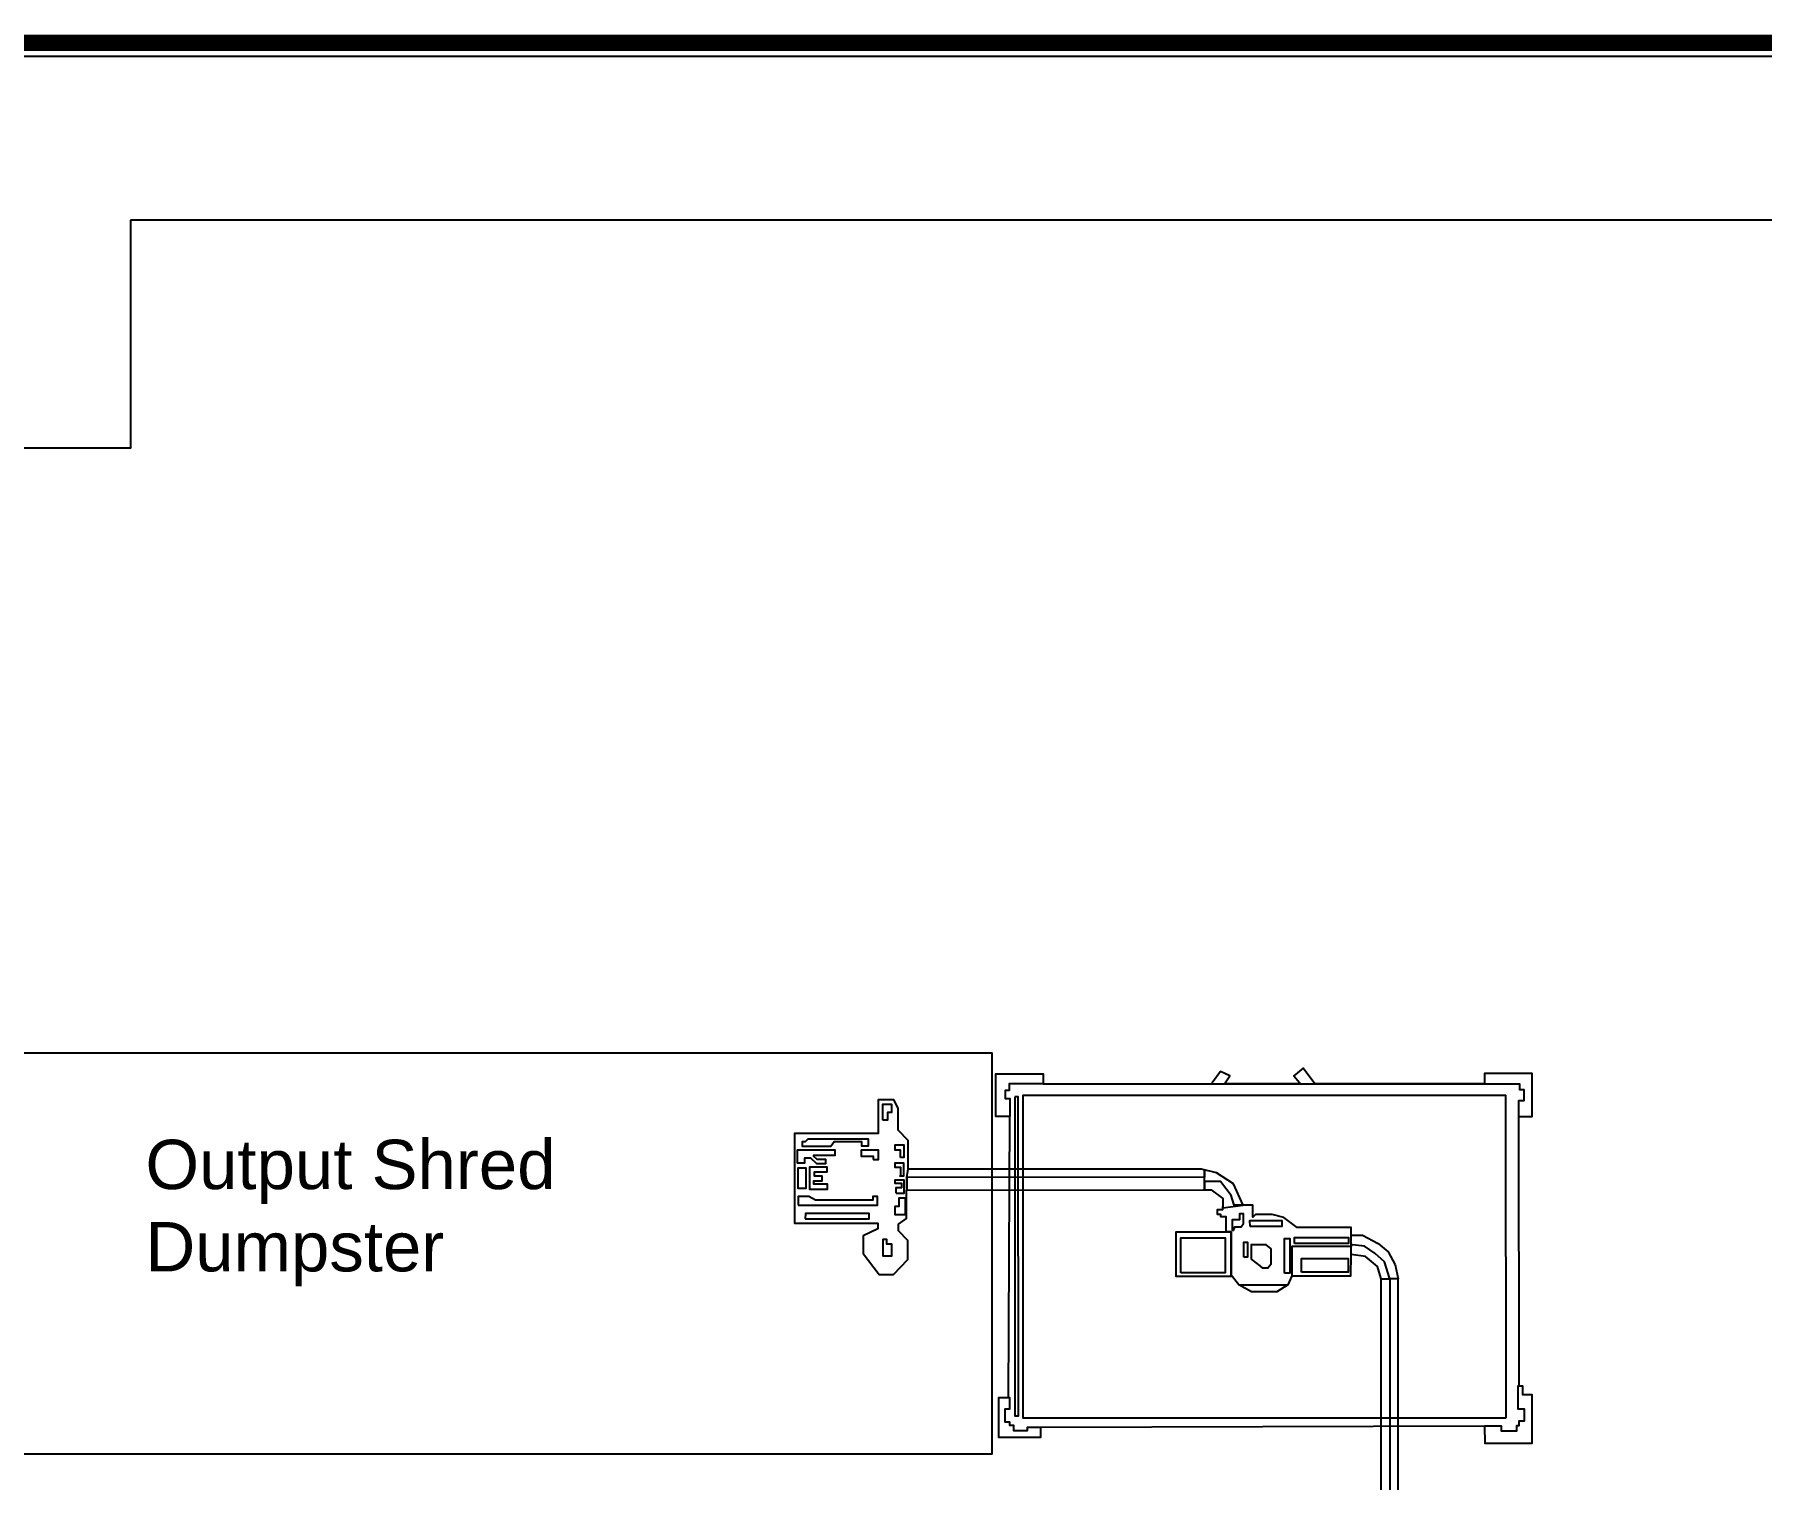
# Model space of a CAD drawing. Header units: millimetres. Extents: x 3191 to 879702, y -27549 to 222194.
# Drawn here: x 145993 to 156491, y 31453 to 40237 of the extents above; entities that cross this region are included whole.
import ezdxf

# ---------------------------------------------------------------- set-up
doc = ezdxf.new("R2010")
doc.units = ezdxf.units.MM
doc.header["$MEASUREMENT"] = 0
for name, color, linetype in [('Dumpsters', 210, 'Continuous'), ('Krumbuster', 112, 'Continuous'), ('Worker-Walkway', 8, 'Continuous')]:
    doc.layers.add(name, color=color, linetype=linetype)
doc.styles.get("Standard").update_dxf_attribs({"font": 'arial.ttf'})

msp = doc.modelspace()

# ---------------------------------------------------------------- linework, layer by layer
at = {"const_width": 100}
msp.add_lwpolyline([(179201.17179, 37698.5266), (179201.17179, 40187.16726), (139137.05081, 40187.16726)], dxfattribs=at)
at = {"layer": 'Dumpsters'}
msp.add_lwpolyline([(145062.68614, 34047.46399), (151812.68614, 34047.46399), (151812.68614, 31607.46399), (145062.68614, 31607.46399), (145062.68614, 34047.46399)], dxfattribs=at)
at = {"layer": 'Krumbuster'}
for points in [[(151921.55045, 33660.21631), (151835.80271, 33660.20031), (151835.7544, 33919.09921), (152123.39914, 33919.15288), (152123.41034, 33859.10692), (151917.61577, 33859.06852), (151917.62348, 33817.73829), (151892.67868, 33817.73364), (151892.6877, 33769.38516), (151922.30965, 33769.39069), (151921.55045, 33660.21631)], [(154807.59812, 33858.09792), (153775.28746, 33857.90531), (153705.01309, 33953.54507), (153648.98434, 33907.8872), (153682.25097, 33866.56597), (153682.25247, 33858.52094), (153227.13729, 33858.43603), (153259.28174, 33907.04029), (153202.50555, 33934.16946), (153150.77139, 33864.80284), (153150.77252, 33858.72073)], [(155014.58563, 33659.63797), (155097.52078, 33659.65344), (155097.47188, 33921.73363), (154807.58626, 33921.67954), (154807.59812, 33858.09792), (155019.97424, 33858.13755), (155019.98061, 33824.02056), (155045.55872, 33824.02533), (155045.5716, 33755.0161), (155013.01764, 33755.01003), (155014.58563, 33659.63797)], [(152123.41034, 33859.10692), (154807.59812, 33858.09792)], [(154178.56358, 32672.53242), (154157.27644, 32747.13271), (154082.68136, 32808.51917), (153996.4345, 32820.93713), (153996.41275, 32937.52086), (154065.56232, 32937.53377), (154160.35798, 32887.03378), (154221.74467, 32838.07889), (154264.49139, 32757.25392), (154282.48173, 32672.96006), (154232.32529, 32672.9507), (154198.44585, 32776.67416), (154143.27403, 32827.95138), (154077.22993, 32870.68838), (154004.06824, 32879.69116), (153996.42354, 32879.68973), (153996.42553, 32869.01698), (153636.7193, 32868.94987), (153636.75233, 32691.89889), (153994.15531, 32691.96557), (153996.4345, 32820.93713), (153996.41275, 32937.52086), (153996.40368, 32986.09062), (153667.90706, 32986.02933), (153588.22548, 33045.71187), (153516.47417, 33063.63803), (153415.87194, 33063.61926), (153398.71637, 33047.22785), (153398.70254, 33121.35387), (153340.21273, 33121.34296), (153280.7787, 33250.38465), (153178.08653, 33316.7115), (153087.68266, 33339.29986), (151302.84368, 33338.96684), (151302.811, 33514.09323), (151242.48664, 33576.43882), (151242.4615, 33711.18372), (151242.4615, 33711.18372), (151216.31776, 33761.45158), (151121.82666, 33761.43394), (151121.86493, 33556.29556), (150612.38961, 33556.2005), (150612.49129, 33011.23713), (151120.24207, 33011.33187), (151120.2486, 32976.32759), (151030.16348, 32934.40129), (151030.18355, 32826.88064), (151127.41253, 32699.6073), (151215.13856, 32699.62366), (151301.38364, 32789.76908), (151301.36196, 32905.97956), (151244.44689, 32964.4766), (151244.43922, 33005.59293), (151293.43755, 33040.38473), (151293.40539, 33212.7467), (153094.54652, 33213.08276), (153146.36963, 33213.09243), (153215.905, 33161.43297), (153215.91562, 33104.53498), (153340.21273, 33121.34296), (153285.43821, 33121.33274), (153267.7306, 33179.14891), (153201.98537, 33263.86544), (153104.64704, 33263.84727), (153104.65651, 33213.08465), (153104.63375, 33335.06445), (153104.64208, 33290.40667), (151296.00092, 33290.06921), (151296.01535, 33212.74719), (151296.00092, 33290.06921), (151302.84368, 33338.96684)], [(151149.43977, 33638.28904), (151149.42171, 33735.06699), (151201.75742, 33735.07676), (151201.76704, 33683.5147), (151177.97805, 33683.51026), (151177.98663, 33637.50114), (151149.43977, 33638.28904)], [(151914.05314, 31949.62625), (151921.55045, 33660.21631)], [(155014.58563, 33659.63797), (155014.89163, 32019.62741)], [(150665.75999, 33480.3397), (150833.07578, 33480.37091), (150854.48069, 33508.1391), (151021.00354, 33508.17017), (151021.00857, 33481.19921), (151063.0358, 33481.20705), (151063.02825, 33521.6634), (150693.50616, 33521.59445), (150676.85691, 33504.93287), (150660.20465, 33504.92976), (150660.20923, 33480.33866), (150665.75999, 33480.3397)], [(151256.80897, 33409.76858), (151256.80039, 33455.7777), (151224.28879, 33455.77163), (151224.28287, 33487.50213), (151276.61858, 33487.5119), (151276.63294, 33410.56551), (151256.80897, 33409.76858)], [(150630.09549, 33378.79555), (150676.08751, 33378.80413), (150676.08203, 33408.15477), (150710.97253, 33408.16128), (150746.66249, 33373.26435), (150803.75602, 33373.27501), (150803.75113, 33399.45274), (150751.41542, 33399.44297), (150730.00208, 33416.89068), (150730.0006, 33424.82331), (150860.84001, 33424.84772), (150860.83439, 33454.99176), (150629.28834, 33454.94856), (150629.30255, 33378.7954), (150639.61113, 33378.79732)], [(151091.59806, 33397.91982), (151124.10965, 33397.92588), (151124.099, 33455.04088), (151018.63455, 33455.02121), (151018.64121, 33419.3244), (151091.59406, 33419.33801), (151091.59806, 33397.91982)], [(150635.67496, 33224.9038), (150683.25295, 33224.91268), (150683.23045, 33345.48833), (150633.27356, 33345.47901), (150633.29605, 33224.90336), (150645.98353, 33224.90572)], [(150813.29977, 33222.55709), (150813.29474, 33249.52804), (150730.82625, 33249.51266), (150730.82255, 33269.34422), (150780.77944, 33269.35354), (150780.77426, 33297.11755), (150733.98931, 33297.10882), (150733.98442, 33323.28656), (150810.90207, 33323.30091), (150810.89659, 33352.65155), (150704.6392, 33352.63172), (150704.66436, 33217.77728), (150813.30066, 33217.79755), (150813.29977, 33222.55709)], [(151250.48585, 33299.50405), (151278.23963, 33299.50923), (151278.22527, 33376.45562), (151223.51066, 33376.44541), (151223.51539, 33351.06091), (151256.81993, 33351.06712), (151256.82955, 33299.50524)], [(150634.90156, 33120.19308), (151117.02482, 33120.28303), (151117.01505, 33172.63832), (151088.46824, 33172.63299), (151088.47209, 33152.00803), (150741.15303, 33151.94323), (150700.70792, 33172.56065), (150634.89179, 33172.54836), (150634.90156, 33120.19308)], [(151231.47421, 33194.78992), (151279.05211, 33194.7988), (151279.0376, 33272.53842), (151223.53004, 33272.52806), (151223.5333, 33255.07636), (151263.97456, 33255.0839), (151263.97989, 33226.52649), (151229.08938, 33226.51998), (151229.0953, 33194.78948)], [(150677.73697, 33038.49496), (151066.29024, 33038.56746), (151066.28417, 33071.09118), (150679.31678, 33071.01898), (150677.73697, 33038.49496)], [(151259.25286, 33061.52711), (151225.15529, 33061.52075), (151225.14552, 33113.87604), (151248.93452, 33113.88048), (151248.92504, 33164.64913), (151284.60849, 33164.65579), (151284.62743, 33063.1183), (151268.76819, 33063.11534), (151245.77214, 33063.11105)], [(153636.75233, 32691.89889), (153611.64555, 32636.03266), (153544.99012, 32594.54353), (153391.33947, 32594.51486), (153314.09992, 32635.97714), (153267.74962, 32696.15045), (153267.70075, 32958.02081), (153236.75815, 32958.01504), (153236.74085, 33050.72787), (153204.22221, 33050.7218), (153204.21978, 33063.73412), (153183.08268, 33063.73018), (153183.07676, 33095.44776), (153215.91731, 33095.45389), (153215.91397, 33113.34567)], [(153280.65666, 32966.96921), (153289.59507, 32989.74248), (153326.99148, 32989.74945), (153341.62112, 33010.08388), (153341.61034, 33067.8261), (153318.03426, 33067.8217), (153318.04109, 33031.22447), (153273.32801, 33031.21613), (153273.33954, 32969.40775), (153280.65666, 32966.96921)], [(153379.85054, 32992.38304), (153577.58881, 32992.41994), (153577.58276, 33024.82007), (153378.13983, 33024.78286), (153379.85054, 32992.38304)], [(151152.24877, 32813.21609), (151203.79154, 32813.2257), (151203.77851, 32883.0327), (151173.64582, 32883.02707), (151173.6405, 32911.58449), (151149.05857, 32911.5799), (151149.07692, 32813.21549), (151152.24877, 32813.21609)], [(153443.60253, 32751.54737), (153390.76788, 32793.34151), (153390.75154, 32880.89331), (153475.90526, 32880.9092), (153508.23683, 32855.67509), (153508.25478, 32759.44702), (153490.91279, 32737.35875), (153460.16286, 32737.35301), (153443.60253, 32751.54737)], [(154179.31515, 28644.47388), (154178.56358, 32672.53242), (154232.32536, 32672.54245), (154233.07346, 28663.08832)], [(154283.2299, 28663.09768), (154282.48341, 32663.93196), (154282.48173, 32672.96006), (154232.32536, 32672.54245)], [(153314.09992, 32635.97714), (153611.64555, 32636.03266)], [(154807.99955, 31777.81377), (154808.019, 31673.53368), (155097.57762, 31673.5877), (155097.5227, 31967.88909), (155039.61104, 31967.87829), (155039.60138, 32019.63202), (155010.25937, 32019.62655), (155010.28488, 31882.9039), (155048.89275, 31882.9111), (155048.90673, 31807.98409), (155015.704, 31807.97789), (155015.70948, 31778.62498), (155001.03848, 31778.62225), (155001.04439, 31746.95197), (154910.70215, 31746.93512), (154910.69653, 31777.06048), (154807.99969, 31777.04132)], [(151914.05314, 31949.62625), (151852.51489, 31949.61477), (151852.55968, 31709.52587), (152111.02032, 31709.5741), (152111.00912, 31769.59632), (152026.39406, 31769.58053), (152026.39793, 31748.80352), (151945.62896, 31748.78845), (151945.62279, 31781.87777), (151921.00744, 31781.87318), (151921.00356, 31802.65001), (151892.54212, 31802.6447), (151892.52733, 31881.90479), (151920.98877, 31881.9101), (151920.97614, 31949.62754), (151914.05314, 31949.62625)], [(154807.99969, 31777.04132), (152111.00912, 31769.59632)]]:
    msp.add_lwpolyline(points, dxfattribs=at)
for points in [[(151952.17583, 33779.72498), (151952.53766, 31840.45745), (151973.43971, 31840.46135), (151973.07788, 33779.72888)], [(154937.88504, 31828.21861), (154937.51944, 33787.65304), (152000.06778, 33787.10496), (152000.43338, 31827.67053)], [(153267.70075, 32958.02081), (153267.75135, 32686.83683), (152931.90407, 32686.77417), (152931.85348, 32957.95815)], [(152961.67233, 32710.1747), (152961.63289, 32921.56094), (153230.19767, 32921.61105), (153230.23711, 32710.22481)], [(153343.45814, 32805.16407), (153343.44137, 32895.0821), (153366.30662, 32895.08637), (153366.32339, 32805.16833)], [(153590.38595, 32706.8082), (153590.34633, 32919.1151), (153624.43911, 32919.12146), (153624.47872, 32706.81456)], [(153652.07286, 32888.48768), (153652.06634, 32923.4459), (153980.20961, 32923.50713), (153980.21613, 32888.5489)], [(153694.31035, 32712.93163), (153694.29458, 32797.48613), (153977.85538, 32797.53904), (153977.87115, 32712.98454)]]:
    msp.add_lwpolyline(points, close=True, dxfattribs=at)
at = {"layer": 'Worker-Walkway'}
for points in [[(145561, 39109.5), (145561, 40106.5), (179150, 40106.5), (179150, 39109.5)], [(146576.94874, 39109.5), (146576.94874, 38688.50014), (146576.5, 38688.50014)], [(178153.50007, 39109.5), (146576.94874, 39109.5)], [(146576.5, 38738.44919), (146576.5, 37722.5), (144733.49948, 37722.5)]]:
    msp.add_lwpolyline(points, dxfattribs=at)

# ---------------------------------------------------------------- texts
at = {"insert": (146667.5, 33518.5), "char_height": 300, "attachment_point": 1}
msp.add_mtext('Output Shred\\PDumpster', dxfattribs=at)

doc.saveas('drawing.dxf')
